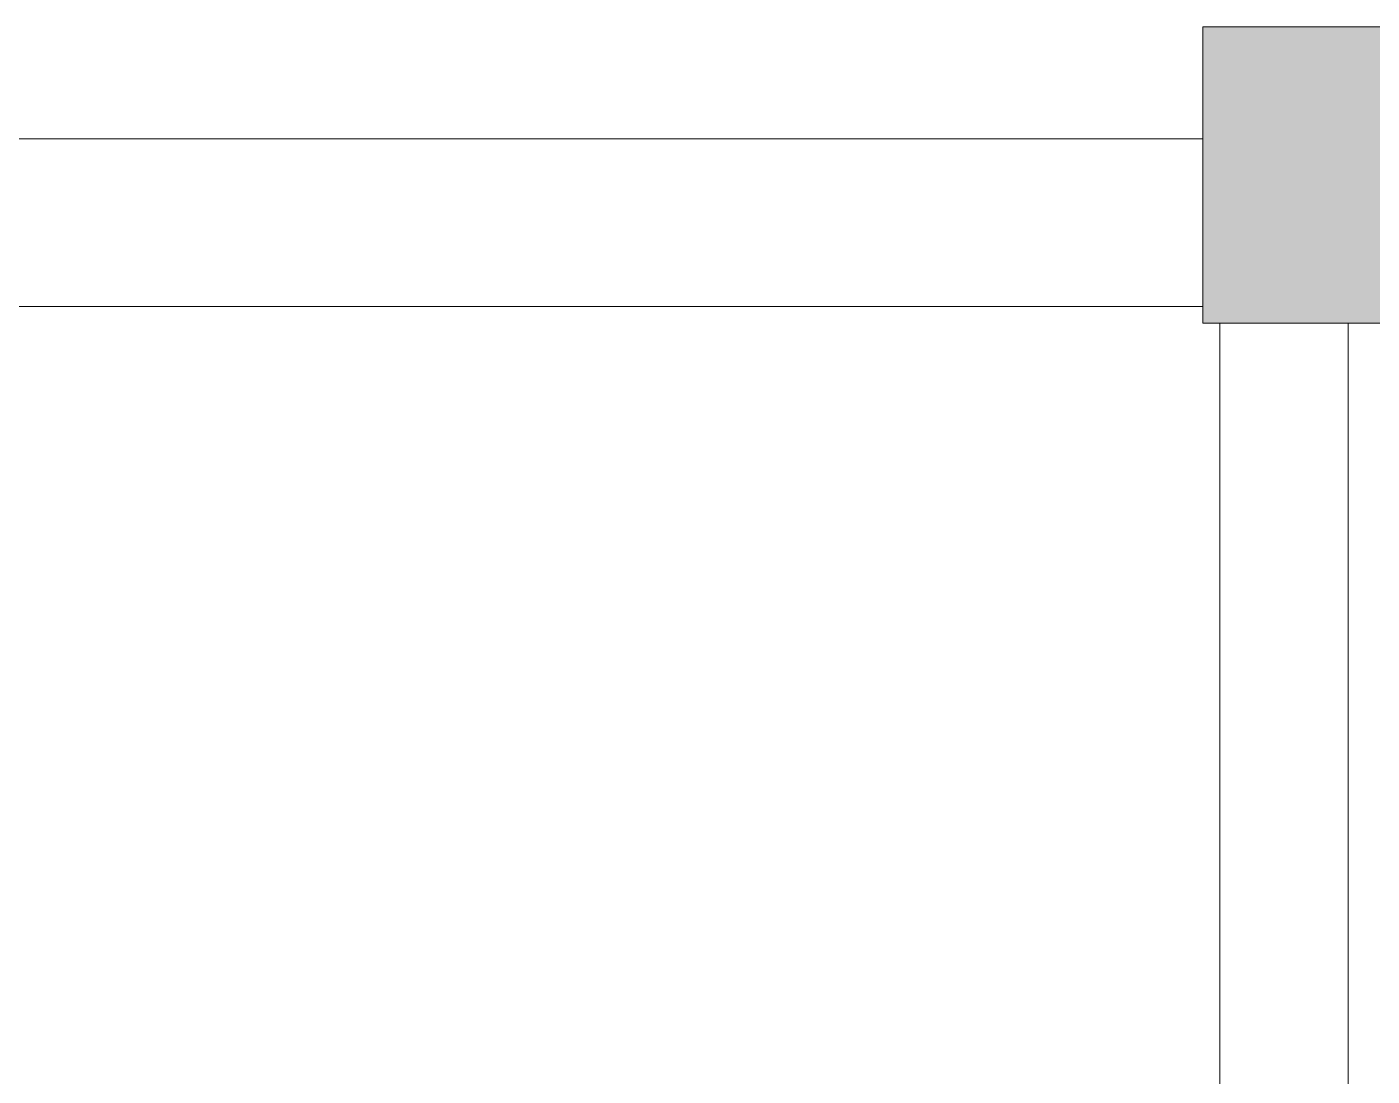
# Model space of a CAD drawing. Header units: inches. Extents: x 22 to 382261, y 22 to 371281.
# Drawn here: x 109035 to 111441, y 248649 to 250525 of the extents above; entities that cross this region are included whole.
import ezdxf

# ---------------------------------------------------------------- set-up
doc = ezdxf.new("R2010")
doc.units = ezdxf.units.IN
doc.header["$MEASUREMENT"] = 0
for name, color, linetype, lineweight in [('A-FLOR', 192, 'Continuous', 9), ('I-WALL', 2, 'Continuous', 9), ('Q-CASE', 31, 'Continuous', 9)]:
    doc.layers.add(name, color=color, linetype=linetype, lineweight=lineweight)

# ---------------------------------------------------------------- blocks, each defined once
blk = doc.blocks.new('Casework 23 - Casework 23-687365-01-Ground floor DIMENSION PLAN')
at = {"layer": 'Q-CASE'}
h = blk.add_hatch(color=256, dxfattribs=at)
h.paths.add_polyline_path([(-12668.8, 2098.2), (-12668.8, 2628.2), (-13198.8, 2628.2), (-13198.8, 2098.2)])
h.paths.add_polyline_path([(-26698.8, 2098.2), (-26698.8, 2628.2), (-27228.8, 2628.2), (-27228.8, 2098.2)])
h.paths.add_polyline_path([(-22798.8, 2098.2), (-22278.8, 2098.2), (-22278.8, 2628.2), (-22798.8, 2628.2)])
h.paths.add_polyline_path([(-20078.8, 2098.2), (-19558.8, 2098.2), (-19558.8, 2628.2), (-20078.8, 2628.2), (-20078.8, 2252.5)])
at = {"layer": 'Q-CASE', "lineweight": 18}
for p, q in [((-22278.8, 2628.2), (-22798.8, 2628.2)), ((-22798.8, 2628.2), (-22798.8, 2098.2)), ((-22798.8, 2098.2), (-22278.8, 2098.2))]:
    blk.add_line(p, q, dxfattribs=at)

msp = doc.modelspace()

# ---------------------------------------------------------------- linework, layer by layer
at = {"layer": 'A-FLOR'}
for p, q in [((107238.8, 250325.5), (111138.8, 250325.5)), ((107238.8, 250025.5), (111138.8, 250025.5)), ((113858.8, 249995.5), (111398.8, 249995.5))]:
    msp.add_line(p, q, dxfattribs=at)
at = {"layer": 'I-WALL'}
for p, q in [((111168.8, 249995.5), (111168.8, 243075.5)), ((111168.8, 249995.5), (111398.8, 249995.5)), ((111398.8, 249995.5), (111398.8, 243075.5))]:
    msp.add_line(p, q, dxfattribs=at)

# ---------------------------------------------------------------- block references
at = {"layer": 'Q-CASE'}
msp.add_blockref('Casework 23 - Casework 23-687365-01-Ground floor DIMENSION PLAN', (133937.6, 247897.3), dxfattribs=at)

doc.saveas('drawing.dxf')
